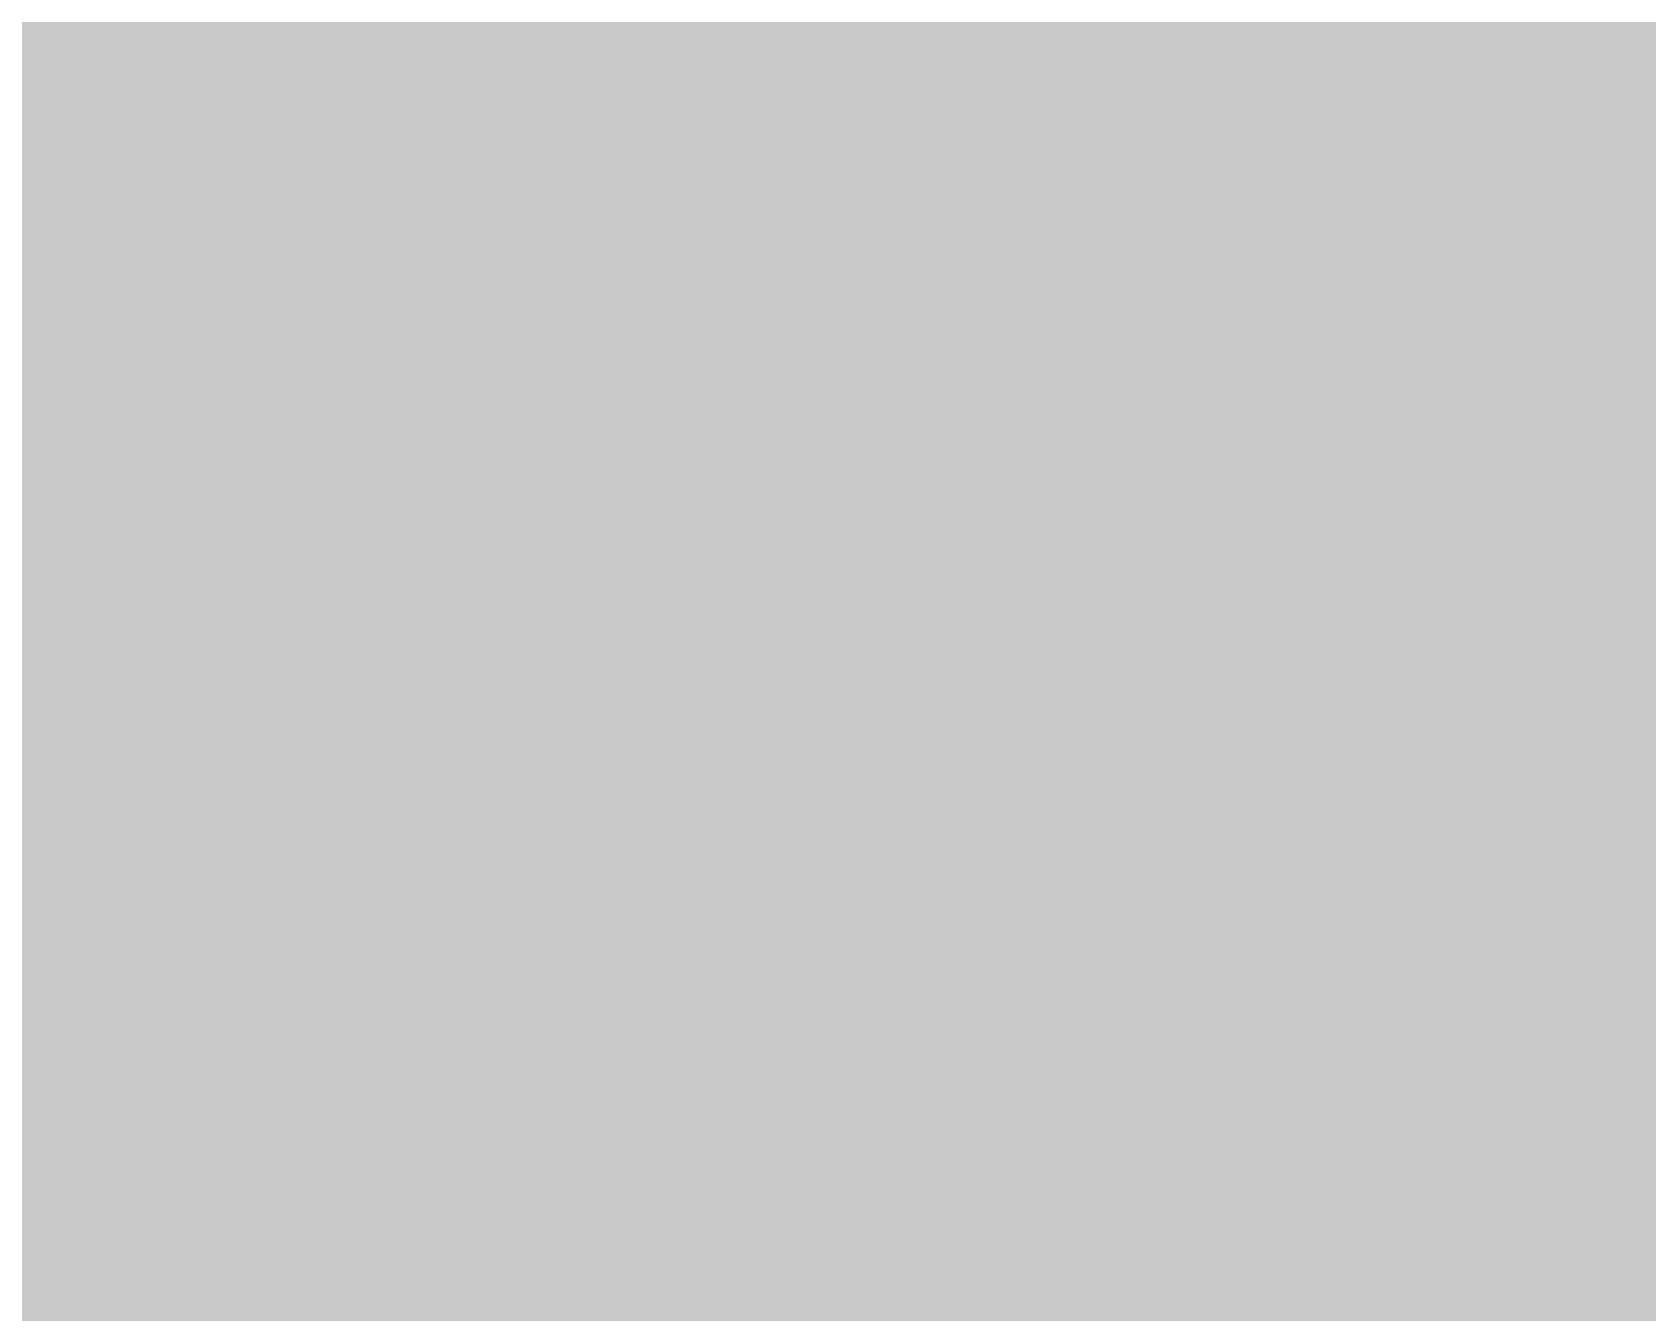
# Model space of a CAD drawing. Extents: x -23 to 289, y -67 to 135.
# Drawn here: x 140.5726 to 140.7778, y 85.8861 to 86.0487 of the extents above; entities that cross this region are included whole.
import ezdxf
from ezdxf.enums import TextEntityAlignment as Align

# ---------------------------------------------------------------- set-up
doc = ezdxf.new("R2010")
doc.units = 0
doc.header["$MEASUREMENT"] = 0
doc.layers.add('ASSEMBLY_PART_NUMBERS_BTM', color=191, linetype='CONTINUOUS')
doc.layers.add('DRILL_DRAWING', color=21, linetype='CONTINUOUS')
doc.styles.add('VERIBEST_GERBER_0', font='txt')

msp = doc.modelspace()

# ---------------------------------------------------------------- texts
at = {"layer": 'ASSEMBLY_PART_NUMBERS_BTM', "style": 'VERIBEST_GERBER_0', "text_generation_flag": 2}
msp.add_text('ERJ-3EKF10R0V', height=2.032, rotation=90, dxfattribs=at).set_placement((138.79, 104.75), align=Align.TOP_LEFT)
for s, p in [('CL21B225KOFNNNE', (149.25, 87.96)), ('ERJ-3EKF4701V', (143, 87.79)), ('ERJ-3GEY0R00V', (151, 87.04)), ('CL21B106KOQNNNE', (141.75, 86.71)), ('ERJ-3EKF4701V', (143, 86.29)), ('CL10B104KB8SFNC', (150, 86.21))]:
    msp.add_text(s, height=2.032, dxfattribs=at).set_placement(p, align=Align.TOP_LEFT)
at = {"layer": 'DRILL_DRAWING', "style": 'VERIBEST_GERBER_0'}
msp.add_text('A', height=2, dxfattribs=at).set_placement((141.2, 86), align=Align.MIDDLE_CENTER)

doc.saveas('drawing.dxf')
